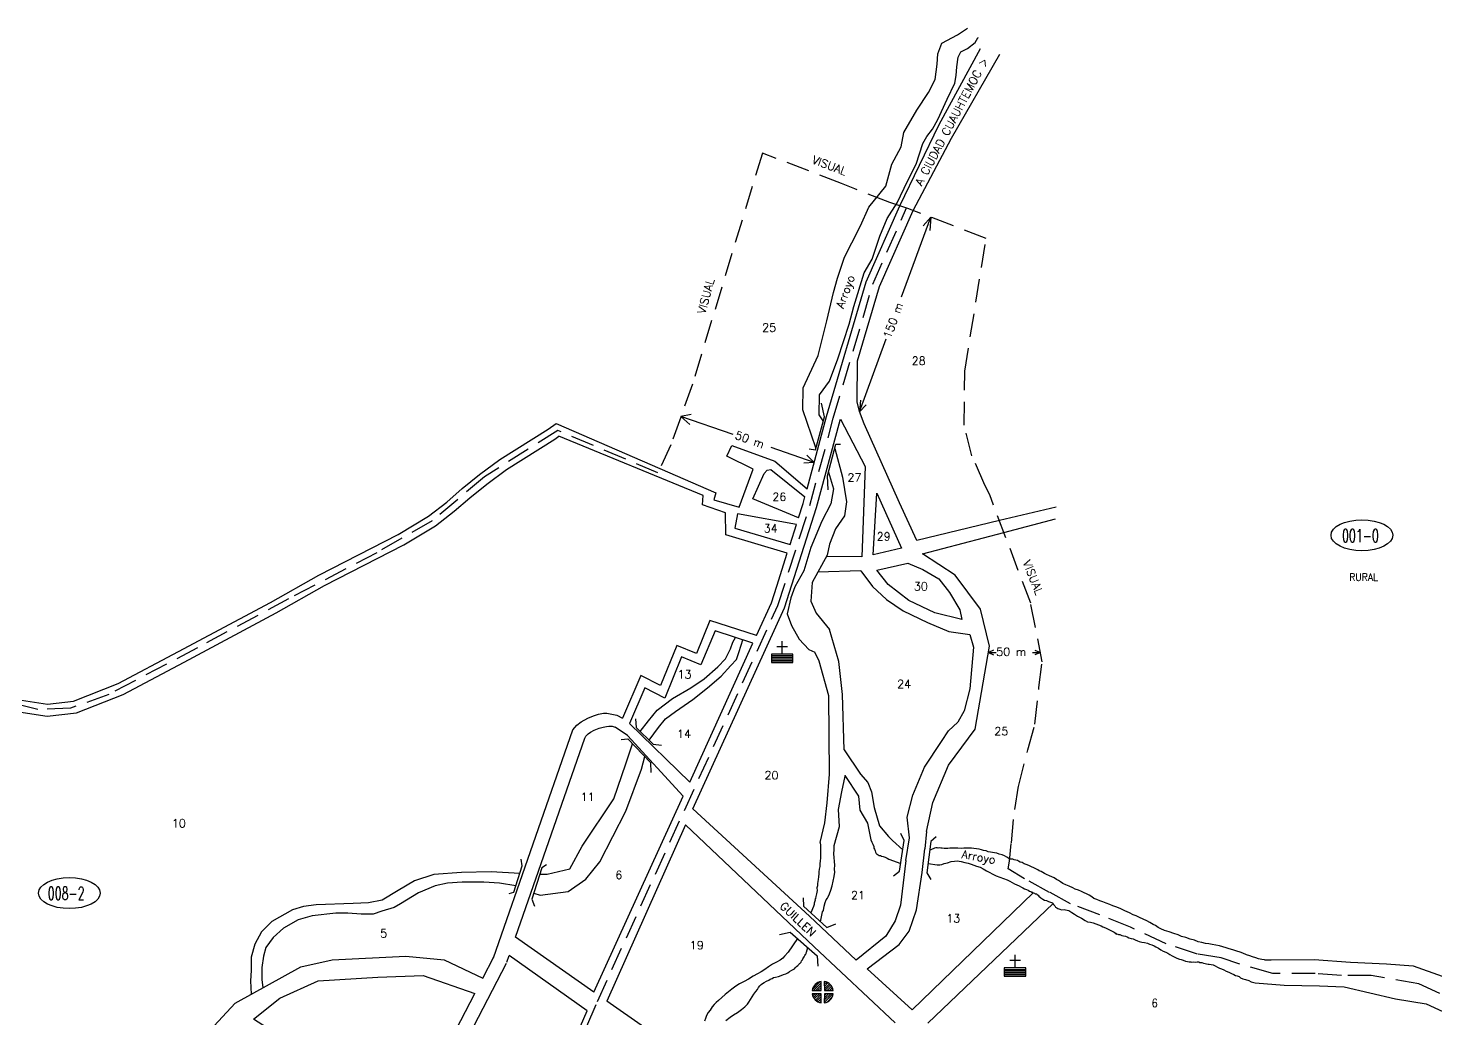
# Model space of a CAD drawing. Extents: x 601048 to 604101, y 1723725 to 1725560.
# Drawn here: x 602133 to 603340, y 1724711 to 1725560 of the extents above; entities that cross this region are included whole.
import ezdxf

# ---------------------------------------------------------------- set-up
doc = ezdxf.new("R2010")
doc.units = 0
doc.header["$LTSCALE"] = 80
doc.header["$MEASUREMENT"] = 0
doc.linetypes.add('HIDDEN', pattern=[0.375, 0.25, -0.125])
doc.layers.get('0').update_dxf_attribs({"linetype": 'CONTINUOUS'})
for name, color, linetype in [('4', 9, 'CONTINUOUS'), ('6', 10, 'CONTINUOUS'), ('9', 5, 'CONTINUOUS'), ('A', 3, 'CONTINUOUS'), ('C', 1, 'CONTINUOUS'), ('D', 6, 'CONTINUOUS'), ('F', 15, 'CONTINUOUS')]:
    doc.layers.add(name, color=color, linetype=linetype)
doc.styles.add('ROMANS', font='ROMANS', dxfattribs={"height": 7})

# ---------------------------------------------------------------- blocks, each defined once
blk = doc.blocks.new('IGL')
for p, q in [((-5, 5), (5, 5)), ((0, -2), (0, 10)), ((-10, -3.5), (10, -3.5)), ((-10, -5), (10, -5)), ((-10, -6.5), (10, -6.5)), ((-10, -8), (10, -8)), ((-10, -9.5), (10, -9.5))]:
    blk.add_line(p, q)
blk.add_lwpolyline([(-10, -2), (-10, -10), (10, -10), (10, -2)], close=True)
blk = doc.blocks.new('SME')
for p, q in [((-9.88686, 1.5), (-1.498153, 1.506218)), ((-9.650157, 2.621921), (-2.621921, 9.650157)), ((-8.64984, 1.500917), (-1.499727, 8.65103)), ((-6.526947, 1.50249), (-1.49926, 6.530177)), ((-4.404053, 1.504064), (-1.498793, 4.409324)), ((-2.281159, 1.505637), (-1.498325, 2.288471)), ((-1.498153, 1.506218), (-1.5, 9.88686)), ((1.5, 9.88686), (1.524648, 1.506218)), ((1.507269, 7.415385), (3.47039, 9.378507)), ((1.513489, 5.300286), (4.919461, 8.706257)), ((1.51971, 3.185186), (6.189124, 7.8546)), ((1.524648, 1.506218), (9.88686, 1.5)), ((1.961737, 1.505893), (7.295316, 6.839471)), ((4.081481, 1.504317), (8.241248, 5.664083)), ((6.201226, 1.50274), (9.018655, 4.32017)), ((8.32097, 1.501164), (9.604462, 2.784657)), ((-1.498153, -1.433517), (-9.88686, -1.5)), ((-9.835546, -1.806109), (-9.526582, -1.497145)), ((-9.378507, -3.47039), (-7.388315, -1.480198)), ((-8.706257, -4.919461), (-5.250048, -1.463252)), ((-7.8546, -6.189124), (-3.111781, -1.446305)), ((-6.839471, -7.295316), (-1.498267, -1.954111)), ((-5.664083, -8.241248), (-1.49873, -4.075895)), ((-4.32017, -9.018655), (-1.499194, -6.197679)), ((-2.784656, -9.604462), (-1.499657, -8.319463)), ((-1.5, -9.88686), (-1.498153, -1.433517)), ((1.524648, -1.433517), (1.5, -9.88686)), ((1.500949, -9.561497), (9.565005, -1.497441)), ((1.507152, -7.433974), (7.460417, -1.480709)), ((1.513356, -5.30645), (5.355829, -1.463976)), ((1.519559, -3.178927), (3.251241, -1.447244)), ((9.88686, -1.5), (1.524648, -1.433517)), ((4.033158, -9.150609), (9.150609, -4.033158))]:
    blk.add_line(p, q)
for start, end in [(98.626927, 171.373073), (8.626927, 81.373073), (188.626927, 261.373073), (278.626927, 351.373073)]:
    blk.add_arc((0, 0), 10, start, end)
blk = doc.blocks.new('ELL')
blk.add_circle((0, 0), 1)

msp = doc.modelspace()

# ---------------------------------------------------------------- linework, layer by layer
at = {"layer": '4', "color": 9, "linetype": 'HIDDEN'}
for p, q in [((602981.343067, 1724910.323529), (602977.137955, 1724881.736538)), ((602977.137955, 1724881.736538), (602975.361628, 1724861.159833))]:
    msp.add_line(p, q, dxfattribs=at)
for points in [[(602981.799908, 1724910.139325), (602989.681199, 1724941.652544), (602995.873642, 1724963.599249), (602999.251339, 1724995.112468), (603002.066084, 1725017.059174), (602992.217703, 1725067.336514), (602957.044415, 1725160.164597), (602952.778828, 1725168.647231), (602941.858605, 1725193.649425), (602935.052239, 1725220.074158), (602935.633448, 1725266.163766), (602954.018926, 1725380.149042), (602886.735456, 1725405.842038), (602871.397845, 1725410.807488), (602841.350391, 1725422.516431), (602830.01403, 1725427.290409), (602762.191199, 1725453.177797), (602702.11088, 1725255.124682), (602683.751573, 1725203.107906), (602672.57877, 1725179.062747), (602586.810788, 1725215.443927), (602523.895453, 1725175.67845), (602479.036544, 1725137.887143), (602431.565102, 1725110.586861), (602355.953689, 1725071.10332), (602277.803078, 1725029.081549), (602201.911147, 1724989.069059), (602168.901618, 1724977.223971), (602140.970476, 1724976.095869), (602106.832415, 1724984.838674)], [(602461.167046, 1724359.330008), (602528.468266, 1724510.610442), (602548.218654, 1724556.017558), (602588.421959, 1724649.493338), (602620.739458, 1724725.9122), (602775.464542, 1725065.470604), (602802.909343, 1725151.129968), (602822.980345, 1725225.889687), (602856.901896, 1725340.85029), (602885.681946, 1725406.183105)], [(603370.339848, 1724720.125425), (603324.956719, 1724741.06355), (603284.228268, 1724748.042928), (603258.627532, 1724748.042928), (603236.038519, 1724749.706721), (603199.741983, 1724749.706721), (603171.630189, 1724757.706079), (603155.445358, 1724763.186729), (603135.273051, 1724766.330149), (603108.304447, 1724775.23725), (603077.6194, 1724789.552797), (603051.341153, 1724800.131378), (603026.242182, 1724809.515529), (603008.440341, 1724819.392337), (602986.877899, 1724831.092505), (602972.860777, 1724839.609193), (602974.027309, 1724846.261298), (602975.361628, 1724861.159833)]]:
    msp.add_lwpolyline(points, dxfattribs=at)
at = {"layer": '6', "color": 10, "linetype": 'CONTINUOUS'}
for p, q in [((602585.384272, 1725221.395747), (602674.325549, 1725182.822017)), ((603013.988246, 1725149.769602), (602965.395412, 1725138.124943)), ((602969.217407, 1725128.038072), (603013.397365, 1725139.728463))]:
    msp.add_line(p, q, dxfattribs=at)
at = {"layer": '6', "linetype": 'CONTINUOUS'}
for points in [[(602879.943905, 1725408.040758), (602913.597944, 1725477.747314), (602949.071449, 1725542.825389)], [(602891.317323, 1725404.092397), (602924.239996, 1725465.914937), (602965.625751, 1725538.092438)]]:
    msp.add_lwpolyline(points, dxfattribs=at)
at = {"layer": '6', "color": 10, "linetype": 'CONTINUOUS'}
for points in [[(602171.648364, 1724983.250742), (602209.955912, 1724998.330777), (602261.514512, 1725025.87752), (602340.425799, 1725068.007356), (602381.803768, 1725091.386045), (602449.928116, 1725126.331347), (602476.044994, 1725141.995538), (602491.50548, 1725154.015805), (602504.892107, 1725165.613154), (602519.573088, 1725177.536933), (602537.127593, 1725190.466932), (602578.520604, 1725216.552642), (602585.384272, 1725221.395747)], [(601664.521896, 1725172.718357), (601667.475222, 1725175.156813), (601677.330488, 1725176.564173), (601685.661557, 1725176.564173), (601698.2835, 1725170.829101), (601735.41049, 1725146.38888), (601754.030595, 1725136.236309), (601784.596551, 1725125.760518), (601825.15598, 1725112.245833), (601851.782424, 1725102.174418), (601892.233035, 1725086.898864), (601940.92956, 1725067.968499), (601991.574023, 1725046.271951), (602036.553363, 1725024.690048), (602072.648418, 1725008.453424), (602104.514783, 1724991.641439), (602127.111678, 1724984.111993), (602149.178111, 1724980.844129), (602171.648364, 1724983.250742)]]:
    msp.add_lwpolyline(points, dxfattribs=at)
at = {"layer": '9', "linetype": 'CONTINUOUS'}
for p, q in [((602832.286855, 1724941.680982), (602846.312898, 1724920.837719)), ((602817.737983, 1724896.226634), (602819.789859, 1724920.776207)), ((602830.369097, 1724905.604263), (602832.990646, 1724918.871934)), ((602832.96894, 1724919.575407), (602844.465517, 1724901.85414)), ((602846.312898, 1724920.837719), (602852.525443, 1724913.699563)), ((602852.525443, 1724913.699563), (602855.696679, 1724905.5543)), ((602827.447724, 1724890.379268), (602830.369097, 1724905.604263)), ((602844.465517, 1724901.85414), (602845.580258, 1724889.899553)), ((602855.696679, 1724905.5543), (602857.923849, 1724892.015251)), ((602815.734538, 1724878.916698), (602817.737983, 1724896.226634)), ((602828.329524, 1724875.750082), (602827.447724, 1724890.379268)), ((602845.580258, 1724889.899553), (602852.171814, 1724878.696838)), ((602857.923849, 1724892.015251), (602862.5035, 1724876.525028)), ((602811.784096, 1724862.201138), (602815.734538, 1724878.916698)), ((602823.569032, 1724859.534696), (602828.329524, 1724875.750082)), ((602852.171814, 1724878.696838), (602855.082118, 1724864.542719)), ((602862.5035, 1724876.525028), (602870.422497, 1724867.194046)), ((602811.784096, 1724862.201138), (602811.962793, 1724859.55432)), ((602855.082118, 1724864.542719), (602856.021284, 1724862.528874)), ((602856.021284, 1724862.528874), (602856.954129, 1724860.745408)), ((602856.954129, 1724860.745408), (602857.608395, 1724858.712328)), ((602873.586894, 1724863.9456), (602870.422497, 1724867.194046)), ((602882.539114, 1724855.981669), (602873.586894, 1724863.9456)), ((602811.947433, 1724848.705411), (602811.587892, 1724846.37308)), ((602811.996736, 1724855.632913), (602811.858888, 1724853.435568)), ((602811.858888, 1724853.435568), (602811.998495, 1724851.367741)), ((602811.998495, 1724851.367741), (602811.947433, 1724848.705411)), ((602811.962793, 1724859.55432), (602812.086888, 1724857.716252)), ((602812.086888, 1724857.716252), (602811.996736, 1724855.632913)), ((602823.52605, 1724852.376816), (602823.571951, 1724856.072807)), ((602823.735771, 1724849.270481), (602823.52605, 1724852.376816)), ((602823.571951, 1724856.072807), (602823.569032, 1724859.534696)), ((602823.968449, 1724845.824103), (602823.735771, 1724849.270481)), ((602857.608395, 1724858.712328), (602857.701466, 1724857.333777)), ((602857.701466, 1724857.333777), (602858.285618, 1724856.339205)), ((602858.285618, 1724856.339205), (602858.885903, 1724855.105685)), ((602858.885903, 1724855.105685), (602859.273065, 1724853.746989)), ((602859.273065, 1724853.746989), (602859.572317, 1724852.733183)), ((602859.572317, 1724852.733183), (602860.102488, 1724852.538171)), ((602860.102488, 1724852.538171), (602860.656237, 1724851.993926)), ((602860.656237, 1724851.993926), (602861.49601, 1724851.589011)), ((602861.49601, 1724851.589011), (602862.334039, 1724851.073191)), ((602862.334039, 1724851.073191), (602863.38806, 1724850.913546)), ((602863.38806, 1724850.913546), (602864.226709, 1724850.388536)), ((602864.226709, 1724850.388536), (602865.8109, 1724850.033879)), ((602865.8109, 1724850.033879), (602867.402537, 1724849.568938)), ((602867.402537, 1724849.568938), (602869.08096, 1724848.639012)), ((602869.08096, 1724848.639012), (602870.44916, 1724847.928181)), ((602907.783134, 1724856.560474), (602906.604263, 1724855.75666)), ((602908.51204, 1724856.840491), (602907.783134, 1724856.560474)), ((602909.011187, 1724857.104996), (602908.51204, 1724856.840491)), ((602909.804425, 1724857.389357), (602909.011187, 1724857.104996)), ((602910.833743, 1724857.45885), (602909.804425, 1724857.389357)), ((602911.927393, 1724857.532686), (602910.833743, 1724857.45885)), ((602912.972223, 1724857.372421), (602911.927393, 1724857.532686)), ((602914.010732, 1724857.442534), (602912.972223, 1724857.372421)), ((602915.055562, 1724857.282269), (602914.010732, 1724857.442534)), ((602916.394483, 1724857.141859), (602915.055562, 1724857.282269)), ((602918.02575, 1724856.910399), (602916.394483, 1724857.141859)), ((602919.294017, 1724856.996025), (602918.02575, 1724856.910399)), ((602921.147597, 1724856.890361), (602919.294017, 1724856.996025)), ((602922.970153, 1724857.244215), (602921.147597, 1724856.890361)), ((602925.108633, 1724857.157786), (602922.970153, 1724857.244215)), ((602927.46136, 1724857.316627), (602925.108633, 1724857.157786)), ((602929.829599, 1724857.24571), (602927.46136, 1724857.316627)), ((602932.444853, 1724857.071451), (602929.829599, 1724857.24571)), ((602934.852723, 1724857.234015), (602932.444853, 1724857.071451)), ((602937.20545, 1724857.392857), (602934.852723, 1724857.234015)), ((602939.288788, 1724857.302705), (602937.20545, 1724857.392857)), ((602941.436459, 1724857.216896), (602939.288788, 1724857.302705)), ((602943.519797, 1724857.126745), (602941.436459, 1724857.216896)), ((602945.681235, 1724856.700273), (602943.519797, 1724857.126745)), ((602948.064986, 1724856.399598), (602945.681235, 1724856.700273)), ((602949.942144, 1724855.944701), (602948.064986, 1724856.399598)), ((602951.779052, 1724855.265513), (602949.942144, 1724855.944701)), ((602953.933044, 1724854.949326), (602951.779052, 1724855.265513)), ((602955.825714, 1724854.264671), (602953.933044, 1724854.949326)), ((602957.702251, 1724853.818965), (602955.825714, 1724854.264671)), ((602959.571343, 1724853.483543), (602957.702251, 1724853.818965)), ((602961.148088, 1724853.23917), (602959.571343, 1724853.483543)), ((602963.302081, 1724852.922982), (602961.148088, 1724853.23917)), ((602965.209642, 1724852.017759), (602963.302081, 1724852.922982)), ((602967.601459, 1724851.597609), (602965.209642, 1724852.017759)), ((602969.738779, 1724850.707898), (602967.601459, 1724851.597609)), ((602971.662472, 1724849.563726), (602969.738779, 1724850.707898)), ((602973.5781, 1724848.539028), (602971.662472, 1724849.563726)), ((602974.948044, 1724847.939101), (602973.5781, 1724848.539028)), ((602810.600057, 1724837.074156), (602810.494394, 1724835.220577)), ((602810.97511, 1724839.17673), (602810.600057, 1724837.074156)), ((602811.326584, 1724841.628536), (602810.97511, 1724839.17673)), ((602811.465556, 1724843.945976), (602811.326584, 1724841.628536)), ((602811.587892, 1724846.37308), (602811.465556, 1724843.945976)), ((602823.807795, 1724832.888133), (602824.304022, 1724836.614528)), ((602824.177548, 1724842.726958), (602823.968449, 1724845.824103)), ((602824.125326, 1724839.261346), (602824.177548, 1724842.726958)), ((602824.304022, 1724836.614528), (602824.125326, 1724839.261346)), ((602870.44916, 1724847.928181), (602880.723682, 1724844.187355)), ((602904.354134, 1724844.03053), (602912.103336, 1724842.893014)), ((602912.103336, 1724842.893014), (602914.171163, 1724843.032621)), ((602914.171163, 1724843.032621), (602915.993719, 1724843.386475)), ((602915.993719, 1724843.386475), (602918.087409, 1724844.100226)), ((602918.087409, 1724844.100226), (602920.923771, 1724844.753331)), ((602920.923771, 1724844.753331), (602924.030646, 1724845.775524)), ((602924.030646, 1724845.775524), (602926.882521, 1724846.19887)), ((602926.882521, 1724846.19887), (602929.244438, 1724846.358332)), ((602929.244438, 1724846.358332), (602932.451327, 1724845.762405)), ((602932.451327, 1724845.762405), (602935.682297, 1724844.94653)), ((602935.682297, 1724844.94653), (602938.613475, 1724844.331989)), ((602938.613475, 1724844.331989), (602941.035695, 1724843.461512)), ((602941.035695, 1724843.461512), (602943.458536, 1724842.581845)), ((602943.458536, 1724842.581845), (602945.865245, 1724841.941127)), ((602945.865245, 1724841.941127), (602948.811935, 1724841.096827)), ((602948.811935, 1724841.096827), (602951.573657, 1724839.436835)), ((602951.573657, 1724839.436835), (602954.289428, 1724837.773741)), ((602954.289428, 1724837.773741), (602957.027573, 1724836.462982)), ((602957.027573, 1724836.462982), (602959.18847, 1724835.224037)), ((602976.80907, 1724847.723153), (602974.948044, 1724847.939101)), ((602978.163503, 1724847.352984), (602976.80907, 1724847.723153)), ((602979.446157, 1724847.088757), (602978.163503, 1724847.352984)), ((602980.80059, 1724846.718588), (602979.446157, 1724847.088757)), ((602981.877568, 1724846.2189), (602980.80059, 1724846.718588)), ((602983.2619, 1724845.26912), (602981.877568, 1724846.2189)), ((602984.901233, 1724844.918186), (602983.2619, 1724845.26912)), ((602986.53196, 1724843.874253), (602984.901233, 1724844.918186)), ((602988.416564, 1724843.309073), (602986.53196, 1724843.874253)), ((602990.553883, 1724842.419361), (602988.416564, 1724843.309073)), ((602992.769923, 1724841.18414), (602990.553883, 1724842.419361)), ((602994.892352, 1724840.514997), (602992.769923, 1724841.18414)), ((602996.570154, 1724839.594262), (602994.892352, 1724840.514997)), ((602998.193435, 1724838.660613), (602996.570154, 1724839.594262)), ((602999.570826, 1724837.950402), (602998.193435, 1724838.660613)), ((603001.178595, 1724837.246512), (602999.570826, 1724837.950402)), ((603002.562307, 1724836.305922), (603001.178595, 1724837.246512)), ((602809.330781, 1724825.106582), (602808.940217, 1724823.233767)), ((602809.436445, 1724826.960162), (602809.330781, 1724825.106582)), ((602809.827009, 1724828.832976), (602809.436445, 1724826.960162)), ((602810.003327, 1724830.460521), (602809.827009, 1724828.832976)), ((602810.142299, 1724832.777961), (602810.003327, 1724830.460521)), ((602810.494394, 1724835.220577), (602810.142299, 1724832.777961)), ((602820.907252, 1724821.152018), (602821.982471, 1724824.917503)), ((602821.982471, 1724824.917503), (602822.748087, 1724828.892891)), ((602822.748087, 1724828.892891), (602823.807795, 1724832.888133)), ((602959.18847, 1724835.224037), (602962.474042, 1724833.599413)), ((602962.474042, 1724833.599413), (602965.736657, 1724832.31483)), ((602965.736657, 1724832.31483), (602968.982015, 1724831.149102)), ((602968.982015, 1724831.149102), (602971.943596, 1724830.084234)), ((602971.943596, 1724830.084234), (602974.389394, 1724828.864524)), ((602974.389394, 1724828.864524), (602976.313088, 1724827.720352)), ((602976.313088, 1724827.720352), (602978.450408, 1724826.830641)), ((602978.450408, 1724826.830641), (602980.358589, 1724825.916227)), ((602980.358589, 1724825.916227), (602982.26615, 1724825.011004)), ((602982.26615, 1724825.011004), (602984.19729, 1724823.756548)), ((603003.940317, 1724835.58652), (603002.562307, 1724836.305922)), ((603005.847879, 1724834.681297), (603003.940317, 1724835.58652)), ((603008.286231, 1724833.571872), (603005.847879, 1724834.681297)), ((603010.193792, 1724832.666648), (603008.286231, 1724833.571872)), ((603012.331733, 1724831.767747), (603010.193792, 1724832.666648)), ((603014.262872, 1724830.51329), (603012.331733, 1724831.767747)), ((603016.170433, 1724829.608067), (603014.262872, 1724830.51329)), ((603017.864368, 1724828.448383), (603016.170433, 1724829.608067)), ((603019.811019, 1724826.964169), (603017.864368, 1724828.448383)), ((603022.257942, 1724825.864554), (603019.811019, 1724826.964169)), ((603025.218399, 1724824.679591), (603022.257942, 1724825.864554)), ((603028.203558, 1724823.26549), (603025.218399, 1724824.679591)), ((602807.299911, 1724812.385939), (602807.05348, 1724811.796904)), ((602807.699666, 1724814.259375), (602807.24531, 1724813.194689)), ((602807.24531, 1724813.194689), (602807.299911, 1724812.385939)), ((602808.113188, 1724815.792147), (602807.699666, 1724814.259375)), ((602808.465282, 1724818.234762), (602808.113188, 1724815.792147)), ((602809.095336, 1724820.936182), (602808.465282, 1724818.234762)), ((602808.940217, 1724823.233767), (602809.095336, 1724820.936182)), ((602816.067503, 1724810.789834), (602816.949769, 1724813.037438)), ((602816.949769, 1724813.037438), (602817.957794, 1724814.379541)), ((602817.957794, 1724814.379541), (602818.617206, 1724815.688876)), ((602818.617206, 1724815.688876), (602819.777431, 1724818.195284)), ((602819.777431, 1724818.195284), (602820.907252, 1724821.152018)), ((602984.19729, 1724823.756548), (602985.551722, 1724823.386379)), ((602985.551722, 1724823.386379), (602986.952691, 1724822.326935)), ((602986.952691, 1724822.326935), (602988.527692, 1724821.971658)), ((602988.527692, 1724821.971658), (602989.905702, 1724821.252256)), ((602989.905702, 1724821.252256), (602991.283093, 1724820.542045)), ((602991.283093, 1724820.542045), (602992.343434, 1724820.152021)), ((602992.343434, 1724820.152021), (602993.191274, 1724819.627631)), ((602993.191274, 1724819.627631), (602993.721445, 1724819.432619)), ((602993.721445, 1724819.432619), (602994.274574, 1724818.897565)), ((602994.274574, 1724818.897565), (602995.328594, 1724818.73792)), ((602995.328594, 1724818.73792), (602996.167243, 1724818.21291)), ((602996.167243, 1724818.21291), (602997.221264, 1724818.053265)), ((602997.221264, 1724818.053265), (602997.766947, 1724817.628494)), ((602997.766947, 1724817.628494), (602998.629678, 1724816.883536)), ((602998.629678, 1724816.883536), (602999.198939, 1724816.109533)), ((602999.198939, 1724816.109533), (603000.860689, 1724814.606084)), ((603000.860689, 1724814.606084), (603002.554004, 1724813.45559)), ((603002.554004, 1724813.45559), (603004.152583, 1724812.75108)), ((603004.152583, 1724812.75108), (603005.799362, 1724812.289862)), ((603005.799362, 1724812.289862), (603007.407131, 1724811.585972)), ((603030.412153, 1724822.140552), (603028.203558, 1724823.26549)), ((603033.064131, 1724821.285588), (603030.412153, 1724822.140552)), ((603035.796575, 1724820.196017), (603033.064131, 1724821.285588)), ((603037.957472, 1724818.957073), (603035.796575, 1724820.196017)), ((603040.149934, 1724818.071085), (603037.957472, 1724818.957073)), ((603042.303386, 1724816.942424), (603040.149934, 1724818.071085)), ((603044.534938, 1724815.477444), (603042.303386, 1724816.942424)), ((603046.466077, 1724814.222988), (603044.534938, 1724815.477444)), ((603048.903809, 1724813.122753), (603046.466077, 1724814.222988)), ((603051.351352, 1724812.013948), (603048.903809, 1724813.122753)), ((602806.032863, 1724807.222669), (602803.753283, 1724801.773867)), ((602806.448129, 1724808.866346), (602806.032863, 1724807.222669)), ((602806.647404, 1724810.153847), (602806.448129, 1724808.866346)), ((602807.05348, 1724811.796904), (602806.647404, 1724810.153847)), ((602811.973372, 1724794.19059), (602813.71833, 1724802.783836)), ((602813.71833, 1724802.783836), (602814.457587, 1724803.867756)), ((602814.457587, 1724803.867756), (602815.238715, 1724807.613385)), ((602815.238715, 1724807.613385), (602816.067503, 1724810.789834)), ((603007.407131, 1724811.585972), (603009.291734, 1724811.020791)), ((603009.291734, 1724811.020791), (603010.898883, 1724810.326092)), ((603010.898883, 1724810.326092), (603011.452632, 1724809.781847)), ((603011.452632, 1724809.781847), (603011.791514, 1724809.001522)), ((603011.791514, 1724809.001522), (603012.915648, 1724807.803369)), ((603012.915648, 1724807.803369), (603013.4998, 1724806.808797)), ((603013.4998, 1724806.808797), (603014.648052, 1724806.073884)), ((603014.648052, 1724806.073884), (603015.430939, 1724805.554341)), ((603015.430939, 1724805.554341), (603016.270713, 1724805.149426)), ((603016.270713, 1724805.149426), (603017.085784, 1724804.973649)), ((603017.085784, 1724804.973649), (603018.678042, 1724804.499517)), ((603018.678042, 1724804.499517), (603020.801011, 1724804.642847)), ((603020.801011, 1724804.642847), (603022.084789, 1724804.498714)), ((603022.084789, 1724804.498714), (603023.421966, 1724804.247399)), ((603023.421966, 1724804.247399), (603024.776398, 1724803.87723)), ((603024.776398, 1724803.87723), (603025.869508, 1724803.138594)), ((603025.869508, 1724803.138594), (603027.562823, 1724801.9881)), ((603027.562823, 1724801.9881), (603029.723721, 1724800.749156)), ((603029.723721, 1724800.749156), (603032.200543, 1724799.069929)), ((603054.058473, 1724811.162706), (603051.351352, 1724812.013948)), ((603057.028121, 1724809.978363), (603054.058473, 1724811.162706)), ((603059.981132, 1724808.903684), (603057.028121, 1724809.978363)), ((603062.721021, 1724807.70383), (603059.981132, 1724808.903684)), ((603065.903171, 1724806.653853), (603062.721021, 1724807.70383)), ((603069.458132, 1724805.278222), (603065.903171, 1724806.653853)), ((603072.973462, 1724803.669109), (603069.458132, 1724805.278222)), ((603076.789205, 1724801.849472), (603072.973462, 1724803.669109)), ((603080.074777, 1724800.224847), (603076.789205, 1724801.849472)), ((603082.742888, 1724799.130933), (603080.074777, 1724800.224847)), ((603032.200543, 1724799.069929), (603035.731385, 1724797.231058)), ((603035.731385, 1724797.231058), (603038.79352, 1724795.360542)), ((603038.79352, 1724795.360542), (603040.954418, 1724794.121598)), ((603040.954418, 1724794.121598), (603043.347359, 1724793.821543)), ((603043.347359, 1724793.821543), (603045.754688, 1724793.171634)), ((603045.754688, 1724793.171634), (603048.176908, 1724792.301158)), ((603048.176908, 1724792.301158), (603050.36999, 1724791.405979)), ((603050.36999, 1724791.405979), (603052.491798, 1724790.746026)), ((603052.491798, 1724790.746026), (603054.170221, 1724789.816101)), ((603054.170221, 1724789.816101), (603056.307541, 1724788.926389)), ((603056.307541, 1724788.926389), (603057.970452, 1724788.226222)), ((603057.970452, 1724788.226222), (603059.292701, 1724787.512288)), ((603085.473587, 1724797.930458), (603082.742888, 1724799.130933)), ((603088.759159, 1724796.305834), (603085.473587, 1724797.930458)), ((603091.736252, 1724795.011207), (603088.759159, 1724796.305834)), ((603094.427321, 1724793.577251), (603091.736252, 1724795.011207)), ((603097.189043, 1724791.917259), (603094.427321, 1724793.577251)), ((603099.097225, 1724791.002845), (603097.189043, 1724791.917259)), ((603101.583238, 1724789.324239), (603099.097225, 1724791.002845)), ((603103.744135, 1724788.085295), (603101.583238, 1724789.324239)), ((602792.177034, 1724779.888398), (602784.206894, 1724768.127775)), ((603059.292701, 1724787.512288), (603060.425441, 1724787.007133)), ((603060.425441, 1724787.007133), (603061.501295, 1724786.387351)), ((603061.501295, 1724786.387351), (603062.578272, 1724785.887663)), ((603062.578272, 1724785.887663), (603063.662192, 1724785.148406)), ((603063.662192, 1724785.148406), (603064.809824, 1724784.422683)), ((603064.809824, 1724784.422683), (603065.608843, 1724783.664192)), ((603065.608843, 1724783.664192), (603066.417593, 1724783.718794)), ((603066.417593, 1724783.718794), (603067.477935, 1724783.32877)), ((603067.477935, 1724783.32877), (603068.587098, 1724783.172848)), ((603068.587098, 1724783.172848), (603070.194246, 1724782.478148)), ((603070.194246, 1724782.478148), (603071.777313, 1724782.003396)), ((603071.777313, 1724782.003396), (603073.401135, 1724781.882221)), ((603073.401135, 1724781.882221), (603075.008284, 1724781.187521)), ((603075.008284, 1724781.187521), (603076.386294, 1724780.46812)), ((603076.386294, 1724780.46812), (603078.278344, 1724779.792655)), ((603078.278344, 1724779.792655), (603080.147435, 1724779.457233)), ((603080.147435, 1724779.457233), (603081.755205, 1724778.753343)), ((603081.755205, 1724778.753343), (603083.662766, 1724777.84812)), ((603083.662766, 1724777.84812), (603085.245833, 1724777.373368)), ((603085.245833, 1724777.373368), (603087.431973, 1724776.717759)), ((603087.431973, 1724776.717759), (603089.815724, 1724776.417083)), ((603089.815724, 1724776.417083), (603092.223053, 1724775.767175)), ((603106.996939, 1724786.809282), (603103.744135, 1724788.085295)), ((603110.781658, 1724785.449163), (603106.996939, 1724786.809282)), ((603114.796136, 1724784.104555), (603110.781658, 1724785.449163)), ((603118.557897, 1724783.084477), (603114.796136, 1724784.104555)), ((603121.598199, 1724781.674099), (603118.557897, 1724783.084477)), ((603125.304198, 1724780.65949), (603121.598199, 1724781.674099)), ((603128.859158, 1724779.283858), (603125.304198, 1724780.65949)), ((603132.62092, 1724778.263781), (603128.859158, 1724779.283858)), ((603135.811136, 1724777.09433), (603132.62092, 1724778.263781)), ((603139.042106, 1724776.278455), (603135.811136, 1724777.09433)), ((603141.973284, 1724775.663913), (603139.042106, 1724776.278455)), ((602781.263707, 1724764.817808), (602779.549734, 1724762.855645)), ((602784.206894, 1724768.127775), (602781.263707, 1724764.817808)), ((602797.406025, 1724763.248754), (602797.930415, 1724764.096594)), ((602797.930415, 1724764.096594), (602798.12915, 1724764.571623)), ((602798.12915, 1724764.571623), (602798.605339, 1724765.17617)), ((602798.605339, 1724765.17617), (602799.065396, 1724766.019667)), ((602799.065396, 1724766.019667), (602799.319273, 1724766.498419)), ((602799.319273, 1724766.498419), (602799.574895, 1724767.088075)), ((602799.574895, 1724767.088075), (602799.77363, 1724767.563104)), ((602799.77363, 1724767.563104), (602800.01944, 1724768.16133)), ((602800.01944, 1724768.16133), (602801.265277, 1724771.973384)), ((603092.223053, 1724775.767175), (603094.115102, 1724775.09171)), ((603094.115102, 1724775.09171), (603096.007772, 1724774.407055)), ((603096.007772, 1724774.407055), (603097.915333, 1724773.501832)), ((603097.915333, 1724773.501832), (603099.538614, 1724772.568183)), ((603099.538614, 1724772.568183), (603101.746588, 1724771.452436)), ((603101.746588, 1724771.452436), (603103.677727, 1724770.19798)), ((603103.677727, 1724770.19798), (603105.831179, 1724769.06932)), ((603105.831179, 1724769.06932), (603108.023641, 1724768.183331)), ((603108.023641, 1724768.183331), (603109.646922, 1724767.249683)), ((603109.646922, 1724767.249683), (603111.578061, 1724765.995227)), ((603111.578061, 1724765.995227), (603113.501134, 1724764.860245)), ((603113.501134, 1724764.860245), (603115.639075, 1724763.961343)), ((603144.887206, 1724775.168226), (603141.973284, 1724775.663913)), ((603147.872906, 1724774.566597), (603144.887206, 1724775.168226)), ((603151.009141, 1724774.196706), (603147.872906, 1724774.566597)), ((603153.99484, 1724773.595078), (603151.009141, 1724774.196706)), ((603156.941531, 1724772.750778), (603153.99484, 1724773.595078)), ((603159.87841, 1724771.915047), (603156.941531, 1724772.750778)), ((603162.301251, 1724771.03538), (603159.87841, 1724771.915047)), ((603165.547733, 1724769.989747), (603162.301251, 1724771.03538)), ((603168.802281, 1724768.824639), (603165.547733, 1724769.989747)), ((603171.724269, 1724768.209477), (603168.802281, 1724768.824639)), ((603174.155679, 1724767.339621), (603171.724269, 1724768.209477)), ((603177.131649, 1724765.9249), (603174.155679, 1724767.339621)), ((603180.078339, 1724765.0806), (603177.131649, 1724765.9249)), ((603182.286312, 1724763.964853), (603180.078339, 1724765.0806)), ((602764.143416, 1724753.38648), (602761.106034, 1724751.334968)), ((602767.410556, 1724755.453503), (602764.143416, 1724753.38648)), ((602770.947086, 1724757.769519), (602767.410556, 1724755.453503)), ((602774.229738, 1724759.606784), (602770.947086, 1724757.769519)), ((602777.280888, 1724761.317632), (602774.229738, 1724759.606784)), ((602779.549734, 1724762.855645), (602777.280888, 1724761.317632)), ((602785.323748, 1724751.585163), (602787.336973, 1724752.533519)), ((602787.336973, 1724752.533519), (602788.621913, 1724753.192669)), ((602788.621913, 1724753.192669), (602789.629397, 1724753.722299)), ((602789.629397, 1724753.722299), (602790.374355, 1724754.585031)), ((602790.374355, 1724754.585031), (602791.34337, 1724755.684462)), ((602791.34337, 1724755.684462), (602792.602987, 1724756.58194)), ((602792.602987, 1724756.58194), (602793.572003, 1724757.681372)), ((602793.572003, 1724757.681372), (602794.102714, 1724758.298833)), ((602794.102714, 1724758.298833), (602794.59554, 1724758.793717)), ((602794.59554, 1724758.793717), (602795.285976, 1724759.643535)), ((602795.285976, 1724759.643535), (602795.785663, 1724760.720513)), ((602795.785663, 1724760.720513), (602796.48529, 1724761.570951)), ((602796.48529, 1724761.570951), (602796.945347, 1724762.414448)), ((602796.945347, 1724762.414448), (602797.406025, 1724763.248754)), ((603115.639075, 1724763.961343), (603117.546636, 1724763.05612)), ((603117.546636, 1724763.05612), (603119.747164, 1724762.050657)), ((603119.747164, 1724762.050657), (603121.331355, 1724761.696)), ((603121.331355, 1724761.696), (603122.978754, 1724761.225592)), ((603122.978754, 1724761.225592), (603124.831173, 1724760.316646)), ((603124.831173, 1724760.316646), (603126.700265, 1724759.981224)), ((603126.700265, 1724759.981224), (603128.047252, 1724759.721339)), ((603128.047252, 1724759.721339), (603129.361471, 1724759.810067)), ((603129.361471, 1724759.810067), (603130.415491, 1724759.650422)), ((603130.415491, 1724759.650422), (603132.023801, 1724759.759005)), ((603132.023801, 1724759.759005), (603133.59248, 1724759.634107)), ((603133.59248, 1724759.634107), (603134.906699, 1724759.722835)), ((603134.906699, 1724759.722835), (603136.230108, 1724759.812183)), ((603136.230108, 1724759.812183), (603137.307086, 1724759.312496)), ((603137.307086, 1724759.312496), (603138.866575, 1724759.186977)), ((603138.866575, 1724759.186977), (603140.229074, 1724758.697334)), ((603140.229074, 1724758.697334), (603141.813265, 1724758.342677)), ((603141.813265, 1724758.342677), (603142.922427, 1724758.186755)), ((603142.922427, 1724758.186755), (603144.259603, 1724757.93544)), ((603144.259603, 1724757.93544), (603145.313624, 1724757.775795)), ((603145.313624, 1724757.775795), (603146.882303, 1724757.650897)), ((603146.882303, 1724757.650897), (603148.529703, 1724757.180488)), ((603148.529703, 1724757.180488), (603150.372931, 1724756.270922)), ((603150.372931, 1724756.270922), (603152.281113, 1724755.356508)), ((603152.281113, 1724755.356508), (603153.958916, 1724754.435773)), ((603153.958916, 1724754.435773), (603155.851586, 1724753.751118)), ((603155.851586, 1724753.751118), (603157.759147, 1724752.845895)), ((603157.759147, 1724752.845895), (603159.897087, 1724751.946993)), ((603159.897087, 1724751.946993), (603162.098739, 1724751.061625)), ((603185.223812, 1724763.119932), (603182.286312, 1724763.964853)), ((603187.639711, 1724762.479834), (603185.223812, 1724763.119932)), ((603190.33194, 1724761.849161), (603187.639711, 1724762.479834)), ((603192.715691, 1724761.548485), (603190.33194, 1724761.849161)), ((602742.60141, 1724740.853421), (602739.318757, 1724739.016156)), ((602746.438352, 1724742.958913), (602742.60141, 1724740.853421)), ((602750.220151, 1724745.060683), (602746.438352, 1724742.958913)), ((602754.28053, 1724747.412066), (602750.220151, 1724745.060683)), ((602757.832571, 1724749.498324), (602754.28053, 1724747.412066)), ((602761.106034, 1724751.334968), (602757.832571, 1724749.498324)), ((602759.852269, 1724739.137635), (602761.051043, 1724740.252579)), ((602761.051043, 1724740.252579), (602762.319851, 1724741.150677)), ((602762.319851, 1724741.150677), (602763.580088, 1724742.038965)), ((602763.580088, 1724742.038965), (602765.642133, 1724743.221423)), ((602765.642133, 1724743.221423), (602767.655979, 1724744.160589)), ((602767.655979, 1724744.160589), (602768.923662, 1724744.938593)), ((602768.923662, 1724744.938593), (602770.437739, 1724745.622444)), ((602770.437739, 1724745.622444), (602771.722679, 1724746.281594)), ((602771.722679, 1724746.281594), (602773.545235, 1724746.635447)), ((602773.545235, 1724746.635447), (602775.866938, 1724747.253806)), ((602775.866938, 1724747.253806), (602778.180576, 1724747.991639)), ((602778.180576, 1724747.991639), (602780.258753, 1724748.935148)), ((602780.258753, 1724748.935148), (602782.295556, 1724749.534272)), ((602782.295556, 1724749.534272), (602783.849264, 1724750.451605)), ((602783.849264, 1724750.451605), (602785.323748, 1724751.585163)), ((603162.098739, 1724751.061625), (603164.259637, 1724749.822681)), ((603164.259637, 1724749.822681), (603166.452719, 1724748.927502)), ((603166.452719, 1724748.927502), (603167.765777, 1724748.212947)), ((603167.765777, 1724748.212947), (603169.12021, 1724747.842779)), ((603169.12021, 1724747.842779), (603170.783121, 1724747.142612)), ((603170.783121, 1724747.142612), (603172.120881, 1724746.198919)), ((603172.120881, 1724746.198919), (603174.029063, 1724745.284505)), ((603174.029063, 1724745.284505), (603176.435771, 1724744.643787)), ((603176.435771, 1724744.643787), (603179.143512, 1724743.783355)), ((603179.143512, 1724743.783355), (603181.353231, 1724742.778512)), ((603181.353231, 1724742.778512), (603184.53538, 1724741.728536)), ((602727.343268, 1724729.32624), (602724.629876, 1724726.714972)), ((602730.340436, 1724731.836648), (602727.343268, 1724729.32624)), ((602733.077406, 1724734.098683), (602730.340436, 1724731.836648)), ((602736.027498, 1724736.485893), (602733.077406, 1724734.098683)), ((602739.318757, 1724739.016156), (602736.027498, 1724736.485893)), ((602751.930348, 1724727.524119), (602753.334718, 1724729.696186)), ((602753.334718, 1724729.696186), (602754.795975, 1724731.982879)), ((602754.795975, 1724731.982879), (602756.478925, 1724734.404559)), ((602756.478925, 1724734.404559), (602757.923509, 1724736.117729)), ((602757.923509, 1724736.117729), (602758.86088, 1724737.685868)), ((602758.86088, 1724737.685868), (602759.852269, 1724739.137635)), ((602715.576375, 1724716.409894), (602714.146142, 1724713.663683)), ((602717.290348, 1724718.372057), (602715.576375, 1724716.409894)), ((602719.179478, 1724721.158481), (602717.290348, 1724718.372057)), ((602720.87794, 1724723.350403), (602719.179478, 1724721.158481)), ((602722.615491, 1724724.963333), (602720.87794, 1724723.350403)), ((602724.629876, 1724726.714972), (602722.615491, 1724724.963333)), ((602737.286878, 1724714.413565), (602740.83892, 1724716.499823)), ((602740.83892, 1724716.499823), (602744.375449, 1724718.815839)), ((602744.375449, 1724718.815839), (602747.104353, 1724721.197348)), ((602747.104353, 1724721.197348), (602749.317473, 1724723.424016)), ((602749.317473, 1724723.424016), (602750.516787, 1724725.351433)), ((602750.516787, 1724725.351433), (602751.930348, 1724727.524119)), ((602713.270818, 1724711.17651), (602712.396619, 1724708.809432)), ((602714.146142, 1724713.663683), (602713.270818, 1724711.17651)), ((602730.760627, 1724709.476857), (602734.543587, 1724712.381909)), ((602734.543587, 1724712.381909), (602737.286878, 1724714.413565))]:
    msp.add_line(p, q, dxfattribs=at)
for points in [[(602904.702348, 1725505.216597), (602910.331852, 1725516.471348), (602912.020708, 1725529.414308), (602912.58366, 1725538.418111), (602915.961364, 1725547.42191), (602929.472181, 1725554.737501), (602937.916446, 1725560.364874)], [(602912.58366, 1725482.144357), (602920.464972, 1725499.589223), (602927.220381, 1725513.094923), (602928.346278, 1725519.847774), (602928.90923, 1725527.163359), (602930.035133, 1725535.604422), (602932.286934, 1725540.106324), (602937.916446, 1725542.920013), (602944.671854, 1725547.984651), (602946.923655, 1725551.923812), (602947.486607, 1725552.486547)], [(602807.979762, 1725200.401456), (602796.700213, 1725233.13348), (602797.178748, 1725251.984706), (602810.12662, 1725279.558847), (602817.444981, 1725309.383937), (602823.074485, 1725333.581649), (602826.45219, 1725345.961877), (602832.644646, 1725363.969474), (602838.837103, 1725376.349703), (602846.155464, 1725390.98088), (602853.473824, 1725406.737529), (602868.110545, 1725424.745131), (602873.177105, 1725443.878204), (602881.058417, 1725458.509381), (602883.310218, 1725470.889605), (602894.569235, 1725490.022684), (602904.702348, 1725505.216597)], [(602814.354939, 1725223.61852), (602810.935908, 1725228.750409), (602811.157272, 1725245.859636), (602819.601529, 1725257.677118), (602826.919882, 1725276.810182), (602836.490043, 1725306.635256), (602840.430699, 1725321.829163), (602849.437909, 1725350.528761), (602856.19331, 1725362.346243), (602862.948719, 1725382.042047), (602869.141175, 1725397.235955), (602877.680713, 1725410.676689), (602886.687922, 1725429.247032), (602894.006283, 1725443.878204), (602899.635788, 1725461.323071), (602903.013492, 1725467.51318), (602908.080052, 1725473.703294), (602912.58366, 1725482.144357)], [(602824.1391, 1725200.02093), (602830.834014, 1725175.454457), (602834.381174, 1725154.155497), (602832.607594, 1725142.322742), (602824.922081, 1725131.081624), (602819.601341, 1725118.065593), (602817.827761, 1725108.599389), (602804.821508, 1725084.933878), (602803.639121, 1725068.959658), (602808.368668, 1725058.901816), (602819.601341, 1725044.702509)], [(602818.850686, 1725179.733436), (602823.148501, 1725165.396615), (602820.783728, 1725152.380584), (602813.098215, 1725137.58964), (602803.639121, 1725115.107404), (602797.727188, 1725094.99172), (602790.041675, 1725081.384051), (602786.494515, 1725071.917847), (602783.538548, 1725058.310178), (602787.085708, 1725048.252336), (602793.588835, 1725036.419581), (602801.865541, 1725027.545014), (602807.25435, 1725025.412953)], [(602827.590313, 1725017.398288), (602819.601341, 1725044.702509)], [(602657.406178, 1724957.290329), (602664.458734, 1724966.537509), (602671.966705, 1724975.606206), (602685.105664, 1724985.613049), (602700.747273, 1724994.681746), (602712.322069, 1725002.499594), (602723.896859, 1725012.819144), (602730.466342, 1725019.69885), (602734.845995, 1725028.14212), (602736.722984, 1725033.770968), (602739.074112, 1725037.829387)], [(602665.237248, 1724949.740616), (602673.218033, 1724960.595945), (602679.161848, 1724968.101078), (602687.608321, 1724974.355353), (602702.624269, 1724984.674907), (602715.13756, 1724994.681746), (602726.71235, 1725004.68859), (602735.158822, 1725013.757286), (602739.851309, 1725019.073424), (602742.041132, 1725025.014982), (602743.918128, 1725031.269257), (602745.256555, 1725035.835182)], [(602819.789859, 1724920.776207), (602818.99974, 1724987.899327), (602810.722589, 1725017.48027), (602807.25435, 1725025.412953)], [(602832.286855, 1724941.680982), (602830.824242, 1724989.082565), (602827.590313, 1725017.398288)], [(602571.358562, 1724835.114418), (602577.738053, 1724835.114418), (602597.219043, 1724839.612785), (602607.708807, 1724859.105707), (602634.682485, 1724899.591008), (602645.172249, 1724929.580119), (602650.883308, 1724946.723791)], [(602566.076759, 1724818.741127), (602571.743902, 1724817.120951), (602595.720505, 1724820.119862), (602610.705882, 1724830.616051), (602622.694184, 1724845.610607), (602645.172249, 1724889.094819), (602658.659088, 1724925.081753), (602661.322203, 1724935.740737)], [(602832.990646, 1724918.871934), (602832.96894, 1724919.575407)], [(602906.604263, 1724855.75666), (602905.582877, 1724855.349267)], [(602554.158467, 1724835.577151), (602529.587759, 1724836.920885), (602504.180288, 1724836.330241), (602480.545431, 1724834.558296), (602464.001037, 1724829.242467), (602449.820118, 1724820.973403), (602436.230078, 1724812.704335), (602424.412646, 1724810.341745), (602411.413481, 1724809.7511), (602379.50642, 1724808.5698), (602368.870735, 1724807.388505), (602359.416791, 1724804.435271), (602341.69065, 1724794.394263), (602332.82758, 1724785.534544), (602326.918864, 1724774.902891), (602323.964509, 1724763.680588), (602323.964509, 1724752.45828), (602323.373635, 1724743.598566), (602323.925116, 1724732.09766)], [(602904.354134, 1724844.03053), (602904.084095, 1724844.007116)], [(602550.815352, 1724825.068476), (602536.794795, 1724827.375769), (602523.296912, 1724828.21907), (602504.737319, 1724828.21907), (602492.083048, 1724827.375769), (602481.537824, 1724824.845877), (602467.196316, 1724818.942788), (602452.011197, 1724809.666505), (602446.527677, 1724806.293312), (602435.982459, 1724803.341767), (602428.389893, 1724800.811875), (602418.266478, 1724800.811875), (602406.877635, 1724801.655171), (602396.332417, 1724801.655171), (602376.085587, 1724799.125279), (602364.274935, 1724795.752081), (602351.620664, 1724788.584048), (602342.762677, 1724780.572714), (602336.435545, 1724772.139732), (602334.326499, 1724764.550046), (602333.061071, 1724754.852115), (602333.061071, 1724744.732532), (602333.76993, 1724737.549376)], [(603192.715691, 1724761.548485), (603198.482611, 1724761.596239)], [(603198.482611, 1724761.596239), (603235.282342, 1724761.81374), (603266.285633, 1724759.543674), (603297.288925, 1724758.030297), (603319.97426, 1724756.516919), (603344.928129, 1724747.436655), (603375.534355, 1724731.715382)], [(603184.53538, 1724741.728536), (603184.53538, 1724741.728536)], [(603184.53538, 1724741.728536), (603209.572295, 1724739.869768), (603239.819409, 1724739.113079), (603260.992388, 1724738.356391), (603304.816786, 1724728.180844), (603331.335874, 1724723.762672), (603360.506873, 1724710.50815), (603380.838171, 1724695.486358), (603396.749626, 1724676.93003), (603408.241231, 1724660.14097), (603419.149155, 1724651.963123)]]:
    msp.add_lwpolyline(points, dxfattribs=at)
at = {"layer": 'D', "color": 14, "linetype": 'CONTINUOUS'}
for points in [[(602881.567995, 1725329.961238), (602906.592005, 1725398.259578)], [(602899.945409, 1725390.988261), (602906.592005, 1725398.259578), (602905.827442, 1725386.97532)], [(602845.432335, 1725231.335735), (602868.406029, 1725294.038123)], [(602846.190129, 1725241.462499), (602845.432335, 1725231.335735), (602851.26138, 1725237.407566)], [(602700.994551, 1725229.111632), (602692.364767, 1725227.511365), (602700.075998, 1725220.541762)], [(602737.219563, 1725211.940722), (602692.364767, 1725227.511365)], [(602806.560611, 1725187.870058), (602769.693484, 1725200.799987)], [(602800.197813, 1725194.22), (602806.560611, 1725187.870058), (602797.748352, 1725187.486529)], [(602960.172626, 1725027.168129), (602955.975057, 1725025.120883), (602960.419143, 1725023.157642)], [(602955.975057, 1725025.120883), (602962.654639, 1725025.143735)], [(602993.703145, 1725024.978226), (603000.517491, 1725024.964953)], [(602995.831258, 1725026.907946), (603000.517491, 1725024.964953), (602995.855838, 1725023.157642)]]:
    msp.add_lwpolyline(points, dxfattribs=at)
at = {"layer": 'F', "color": 15, "linetype": 'CONTINUOUS'}
for p, q in [((602843.40868, 1725239.968009), (602843.781898, 1725275.185612)), ((602845.297962, 1725231.675767), (602843.40868, 1725239.968009)), ((602829.039101, 1725225.222074), (602850.179793, 1725184.556694)), ((602849.473397, 1725221.109795), (602845.297962, 1725231.675767)), ((602879.826599, 1725153.455711), (602849.473397, 1725221.109795)), ((602711.425862, 1725159.559642), (602587.647808, 1725210.465794)), ((602731.674846, 1725193.28235), (602735.870865, 1725202.596936)), ((602735.870865, 1725202.596936), (602772.81708, 1725189.160145)), ((602754.397023, 1725182.377928), (602731.674846, 1725193.28235)), ((602772.81708, 1725189.160145), (602800.527788, 1725165.399225)), ((602674.325549, 1725182.822017), (602722.290313, 1725162.019754)), ((602742.254863, 1725149.652336), (602754.397023, 1725182.377928)), ((602753.891172, 1725156.766665), (602763.667019, 1725178.660093)), ((602763.667019, 1725178.660093), (602766.313172, 1725181.318548)), ((602766.313172, 1725181.318548), (602769.376775, 1725182.086565)), ((602769.376775, 1725182.086565), (602798.691646, 1725158.560031)), ((602850.179793, 1725184.556694), (602847.51137, 1725107.133247)), ((602710.704744, 1725151.774937), (602711.425862, 1725159.559642)), ((602730.417901, 1725144.689834), (602710.704744, 1725151.774937)), ((602722.290313, 1725162.019754), (602720.673563, 1725156.080899)), ((602720.673563, 1725156.080899), (602742.254863, 1725149.652336)), ((602793.18244, 1725140.43545), (602753.891172, 1725156.766665)), ((602857.008156, 1725108.742315), (602860.277007, 1725161.62234)), ((602860.277007, 1725161.62234), (602881.300184, 1725114.625057)), ((602894.677019, 1725121.178174), (602879.826599, 1725153.455711)), ((602730.961437, 1725125.929203), (602730.417901, 1725144.689834)), ((602740.85491, 1725143.974868), (602738.622366, 1725131.708154)), ((602791.403362, 1725134.882677), (602740.85491, 1725143.974868)), ((602738.622366, 1725131.708154), (602785.860764, 1725117.583392)), ((602965.395412, 1725138.124943), (602894.677019, 1725121.178174)), ((602899.378136, 1725109.558009), (602969.217407, 1725128.038072)), ((602783.468423, 1725110.116534), (602730.961437, 1725125.929203)), ((602881.300184, 1725114.625057), (602857.008156, 1725108.742315)), ((602847.51137, 1725107.133247), (602817.106647, 1725107.287287)), ((602927.35649, 1725091.426253), (602899.378136, 1725109.558009)), ((602846.474285, 1725094.978007), (602856.636073, 1725081.696501)), ((602860.408491, 1725095.55383), (602886.852344, 1725101.637226)), ((602869.980622, 1725083.423195), (602860.408491, 1725095.55383)), ((602886.852344, 1725101.637226), (602899.647983, 1725096.318784)), ((602899.647983, 1725096.318784), (602913.428435, 1725088.198125)), ((602949.143063, 1725062.105616), (602927.35649, 1725091.426253)), ((602856.636073, 1725081.696501), (602868.532237, 1725070.506089)), ((602887.665729, 1725069.63737), (602869.980622, 1725083.423195)), ((602913.428435, 1725088.198125), (602922.477793, 1725076.501084)), ((602868.532237, 1725070.506089), (602882.946936, 1725060.756379)), ((602910.126518, 1725058.949746), (602887.665729, 1725069.63737)), ((602922.477793, 1725076.501084), (602931.577892, 1725061.673554)), ((602882.946936, 1725060.756379), (602903.6672, 1725050.629966)), ((602933.075485, 1725053.372227), (602910.126518, 1725058.949746)), ((602931.577892, 1725061.673554), (602933.075485, 1725053.372227)), ((602956.912403, 1725030.513218), (602949.143063, 1725062.105616)), ((602757.204115, 1725039.617895), (602717.161158, 1725052.439296)), ((602754.071543, 1725032.991824), (602721.64787, 1725043.561073)), ((602903.6672, 1725050.629966), (602921.990395, 1725042.932909)), ((602921.990395, 1725042.932909), (602940.062196, 1725040.518165)), ((602940.062196, 1725040.518165), (602943.261878, 1725029.481506)), ((602944.511944, 1724959.17623), (602956.912403, 1725030.513218)), ((602943.261878, 1725029.481506), (602940.061443, 1724993.972151)), ((602940.061443, 1724993.972151), (602935.083575, 1724974.937831)), ((602935.083575, 1724974.937831), (602929.714392, 1724965.27268)), ((602915.817093, 1724948.783032), (602921.731343, 1724957.775498)), ((602921.582209, 1724928.338767), (602944.511944, 1724959.17623)), ((602929.714392, 1724965.27268), (602921.731343, 1724957.775498)), ((602901.237116, 1724926.682801), (602915.817093, 1724948.783032)), ((602891.161444, 1724902.83205), (602901.237116, 1724926.682801)), ((602908.155411, 1724896.458069), (602921.582209, 1724928.338767)), ((602886.422667, 1724883.820024), (602891.161444, 1724902.83205)), ((602802.669883, 1724798.91742), (602702.495705, 1724890.863669)), ((602902.995343, 1724871.618663), (602908.155411, 1724896.458069)), ((602806.513508, 1724772.754273), (602696.305565, 1724877.27884)), ((602888.316097, 1724866.214072), (602886.422667, 1724883.820024)), ((602885.253681, 1724846.619632), (602888.316097, 1724866.214072)), ((602888.316097, 1724866.214072), (602888.316097, 1724866.214072)), ((602902.995343, 1724871.618663), (602901.429156, 1724856.593105)), ((602899.039344, 1724836.471677), (602901.429156, 1724856.593105)), ((602885.253681, 1724846.619632), (602880.45342, 1724808.323383)), ((602894.167751, 1724804.291581), (602899.039344, 1724836.471677)), ((602899.039344, 1724836.471677), (602899.039344, 1724836.471677)), ((602797.100291, 1724814.817819), (602797.3514, 1724807.679793)), ((602994.274574, 1724818.897565), (602890.479594, 1724718.755231)), ((602797.3514, 1724807.679793), (602797.3514, 1724807.679793)), ((602797.3514, 1724807.679793), (602817.288414, 1724789.287306)), ((602880.45342, 1724808.323383), (602876.108293, 1724794.874098)), ((602888.002446, 1724786.21408), (602894.167751, 1724804.291581)), ((602904.128569, 1724707.213212), (603011.452632, 1724809.781847)), ((602842.597271, 1724761.342077), (602802.669883, 1724798.91742)), ((602817.288414, 1724789.287306), (602825.206407, 1724792.480762)), ((602817.288414, 1724789.287306), (602817.288414, 1724789.287306)), ((602876.108293, 1724794.874098), (602868.057129, 1724781.756235)), ((602776.84577, 1724783.214804), (602785.935593, 1724785.324113)), ((602785.935593, 1724785.324113), (602785.935593, 1724785.324113)), ((602785.935593, 1724785.324113), (602809.17307, 1724765.086433)), ((602868.057129, 1724781.756235), (602842.597271, 1724761.342077)), ((602879.311404, 1724774.779444), (602888.002446, 1724786.21408)), ((602806.513508, 1724772.754273), (602876.074657, 1724707.502277)), ((602809.17307, 1724765.086433), (602809.17307, 1724765.086433)), ((602809.17307, 1724765.086433), (602809.778032, 1724756.125852)), ((602852.053692, 1724753.782294), (602879.311404, 1724774.779444)), ((602890.479594, 1724718.755231), (602852.053692, 1724753.782294))]:
    msp.add_line(p, q, dxfattribs=at)
for points in [[(602800.527788, 1725165.399225), (602817.204718, 1725227.516832), (602851.256022, 1725342.917168), (602879.943905, 1725408.040758)], [(602843.781898, 1725275.185612), (602862.54777, 1725338.783412), (602891.317323, 1725404.092397)], [(602802.175304, 1725199.725694), (602807.557342, 1725198.863092), (602815.334672, 1725227.186501), (602812.855849, 1725238.891847)], [(602702.495705, 1724890.863669), (602781.07076, 1725063.303842), (602808.66697, 1725149.435777), (602828.755971, 1725224.262542), (602829.039101, 1725225.222074)], [(602174.112082, 1724973.220514), (602214.256603, 1724989.023686), (602266.336525, 1725016.848962), (602345.354338, 1725059.035671), (602386.659102, 1725082.372999), (602454.901764, 1725117.378991), (602481.839654, 1725133.535603), (602498.002385, 1725146.101853), (602511.47133, 1725157.770517), (602525.838204, 1725169.439181), (602542.898871, 1725182.005437), (602584.203635, 1725208.035535), (602587.647808, 1725210.465794)], [(602818.581421, 1725164.599776), (602817.990227, 1725176.432532), (602825.084547, 1725203.647869), (602829.2229, 1725203.647869)], [(601550.957934, 1725065.679058), (601671.772139, 1725165.431027), (601678.057633, 1725166.328614), (601683.445206, 1725166.328614), (601693.322422, 1725161.840671), (601730.137485, 1725137.605788), (601749.89191, 1725126.834731), (601781.319401, 1725116.063669), (601821.72618, 1725102.599848), (601848.163798, 1725092.599856), (601888.570612, 1725077.340842), (601937.058785, 1725058.491471), (601987.342815, 1725036.949337), (602032.239272, 1725015.407202), (602068.156443, 1724999.250596), (602100.481891, 1724982.196408), (602124.725981, 1724974.118105), (602148.970064, 1724970.52775), (602174.112082, 1724973.220514)], [(602793.18244, 1725140.43545), (602797.151716, 1725152.824159), (602798.691646, 1725158.560031)], [(602785.860764, 1725117.583392), (602791.403362, 1725134.882677)], [(602774.479361, 1725082.060318), (602783.468423, 1725110.116534)], [(602846.474285, 1725094.978007), (602846.474285, 1725094.978007), (602809.701471, 1725093.813209)], [(602757.204115, 1725039.617895), (602769.858325, 1725067.637365), (602774.479361, 1725082.060318)], [(602717.161158, 1725052.439296), (602705.620069, 1725024.242982), (602688.925439, 1725031.170203), (602674.895913, 1724996.719414), (602657.897901, 1725005.369667), (602642.222303, 1724968.807122)], [(602721.64787, 1725043.561073), (602709.447313, 1725014.478464), (602692.867068, 1725021.358222), (602678.476674, 1724986.021287), (602661.27076, 1724994.77734), (602648.131702, 1724964.131147)], [(602699.826754, 1724913.946653), (602754.071543, 1725032.991824)], [(602606.821266, 1724965.543994), (602612.604159, 1724968.738597), (602617.473967, 1724970.868327), (602621.582872, 1724972.237443), (602625.843951, 1724972.998063), (602628.735398, 1724972.998063)], [(602628.735398, 1724972.998063), (602637.495322, 1724971.323622), (602642.222303, 1724968.807122), (602642.222303, 1724968.807122)], [(602531.657586, 1724763.343026), (602599.612803, 1724958.674809), (602603.016726, 1724962.805767), (602606.821266, 1724965.543994)], [(602612.756342, 1724955.199574), (602614.727035, 1724956.659426), (602617.930514, 1724958.546296), (602622.191593, 1724960.067536), (602625.539587, 1724961.132404), (602628.431041, 1724961.588776), (602630.409395, 1724961.7409), (602633.300849, 1724961.7409), (602635.862971, 1724961.066509)], [(602694.267365, 1724901.746063), (602646.657028, 1724953.862907), (602635.862971, 1724961.066509)], [(602648.131702, 1724964.131147), (602699.826754, 1724913.946653)], [(602653.455235, 1724968.083001), (602653.835578, 1724960.732643), (602668.612805, 1724946.486337), (602675.575695, 1724945.548291)], [(602550.52052, 1724781.042201), (602609.81066, 1724951.466919), (602610.79678, 1724953.305606), (602612.756342, 1724955.199574)], [(602641.154367, 1724950.33647), (602646.816274, 1724951.002833), (602666.133368, 1724930.678775), (602666.466421, 1724922.016062)], [(602617.797683, 1724733.926325), (602694.267365, 1724901.746063)], [(602696.305565, 1724877.27884), (602628.823445, 1724726.204709)], [(602874.631237, 1724833.498082), (602879.702496, 1724837.553026), (602883.759501, 1724863.910147), (602880.716751, 1724869.992563)], [(602911.144313, 1724866.951355), (602906.580178, 1724862.896411), (602903.030297, 1724836.032422), (602906.580178, 1724830.456874)], [(602545.088536, 1724818.296038), (602549.085176, 1724819.629882), (602556.245823, 1724842.138501), (602555.246663, 1724847.807338)], [(602577.050674, 1724842.871244), (602573.054034, 1724840.370286), (602564.394647, 1724813.526675), (602566.72602, 1724807.524376)], [(602617.797683, 1724733.926325), (602550.52052, 1724781.042201)], [(602310.049738, 1724724.413957), (602366.444239, 1724755.643273), (602393.417917, 1724761.641095), (602456.3565, 1724764.640006), (602489.324329, 1724761.641095), (602522.531784, 1724745.857892)], [(602522.531784, 1724745.857892), (602531.996716, 1724764.131133)], [(602542.991301, 1724759.400068), (602545.061401, 1724765.350405)], [(602611.942674, 1724717.798257), (602545.061401, 1724765.350405)], [(602469.420299, 1724616.142199), (602482.466135, 1724642.415243), (602542.652172, 1724758.611961)], [(602459.371556, 1724622.887146), (602388.922304, 1724670.174305), (602325.983721, 1724710.659606), (602348.461786, 1724728.653072), (602381.429615, 1724743.647628), (602432.379897, 1724746.646539), (602471.341877, 1724748.145995), (602515.638965, 1724732.550436)], [(602459.371556, 1724622.887146), (602471.763668, 1724647.843654), (602515.638965, 1724732.550436)], [(602060.241553, 1724676.087643), (602180.553531, 1724649.131292), (602194.042192, 1724638.633145), (602200.037152, 1724628.134998), (602210.528332, 1724622.136057), (602219.520772, 1724626.635263), (602310.049738, 1724724.413957)], [(602547.343817, 1724569.11289), (602611.942674, 1724717.798257)], [(602755.255924, 1724637.660889), (602628.823445, 1724726.204709)]]:
    msp.add_lwpolyline(points, dxfattribs=at)

# ---------------------------------------------------------------- block references
at = {"layer": '4', "color": 9, "xscale": 26.528434, "yscale": 13.264217, "zscale": 26.528434}
for p in [(603276.206654, 1725125.562651), (602167.988192, 1724818.761135)]:
    msp.add_blockref('ELL', p, dxfattribs=at)
at = {"layer": 'A', "color": 3, "xscale": 0.921126, "yscale": 0.921126, "zscale": 0.921126}
for name, p in [('IGL', (602779.117184, 1725025.58024)), ('IGL', (602978.781165, 1724756.606809)), ('SME', (602813.88068, 1724733.783871))]:
    msp.add_blockref(name, p, dxfattribs=at)

# ---------------------------------------------------------------- texts
at = {"layer": '4', "color": 9, "style": 'ROMANS'}
for s, height, width, p in [('001-0', 11.053514, 0.63, (603259.068422, 1725119.712254)), ('RURAL', 6.447883, 0.9, (603265.326725, 1725086.4232)), ('008-2', 11.053514, 0.63, (602149.442447, 1724813.027154))]:
    msp.add_text(s, height=height, dxfattribs=dict(at, width=width)).set_placement(p)
at = {"layer": '9', "linetype": 'CONTINUOUS', "style": 'ROMANS'}
for rotation, p in [(69.896385, (602831.51875, 1725319.513213)), (349.783541, (602932.524615, 1724848.897946))]:
    msp.add_text('Arroyo', height=7, rotation=rotation, dxfattribs=at).set_placement(p)
at = {"layer": 'C', "style": 'ROMANS'}
for s, p in [('25', (602761.92495, 1725300.119161)), ('28', (602890.121416, 1725271.726902)), ('27', (602835.052227, 1725171.608683)), ('26', (602770.708504, 1725155.078408)), ('34', (602763.237628, 1725128.027496)), ('29', (602860.139894, 1725121.111314)), ('30', (602891.989153, 1725078.279121)), ('13', (602689.398496, 1725002.755773)), ('24', (602877.654289, 1724994.549732)), ('14', (602689.005953, 1724951.744381)), ('25', (602960.970787, 1724954.032736)), ('20', (602763.938531, 1724916.329419)), ('11', (602606.353956, 1724897.724493)), ('10', (602255.851781, 1724875.097516)), ('6', (602636.073445, 1724830.802803)), ('21', (602838.120666, 1724813.449077)), ('13', (602919.825586, 1724793.557616)), ('5', (602434.472234, 1724780.765025)), ('19', (602699.922406, 1724770.538537))]:
    msp.add_text(s, height=7, dxfattribs=at).set_placement(p)
at = {"layer": 'C', "style": 'ROMANS', "width": 0.9}
msp.add_text('6', height=7, dxfattribs=at).set_placement((603095.825822, 1724721.035232))
at = {"layer": 'D', "color": 6, "style": 'ROMANS'}
msp.add_text('A CIUDAD CUAUHTEMOC >', height=7, rotation=62.062644, dxfattribs=at).set_placement((602898.804977, 1725424.575592))
at = {"layer": 'D', "linetype": 'CONTINUOUS', "style": 'ROMANS'}
for s, rotation, p in [('VISUAL', 339.268477, (602804.045964, 1725444.801587)), ('VISUAL', 74.948169, (602713.050472, 1725314.857267)), ('150 m', 70.009913, (602872.147589, 1725293.625667)), ('50 m', 340.414573, (602738.04268, 1725208.605148)), ('VISUAL', 291.916225, (602985.275442, 1725102.405526))]:
    msp.add_text(s, height=7, rotation=rotation, dxfattribs=at).set_placement(p)
msp.add_text('50 m', height=7, dxfattribs=at).set_placement((602962.654639, 1725022.164598))
at = {"layer": 'D', "linetype": 'HIDDEN', "style": 'ROMANS'}
msp.add_text('GUILLEN', height=7, rotation=316.746542, dxfattribs=at).set_placement((602776.437361, 1724806.805382))

doc.saveas('drawing.dxf')
